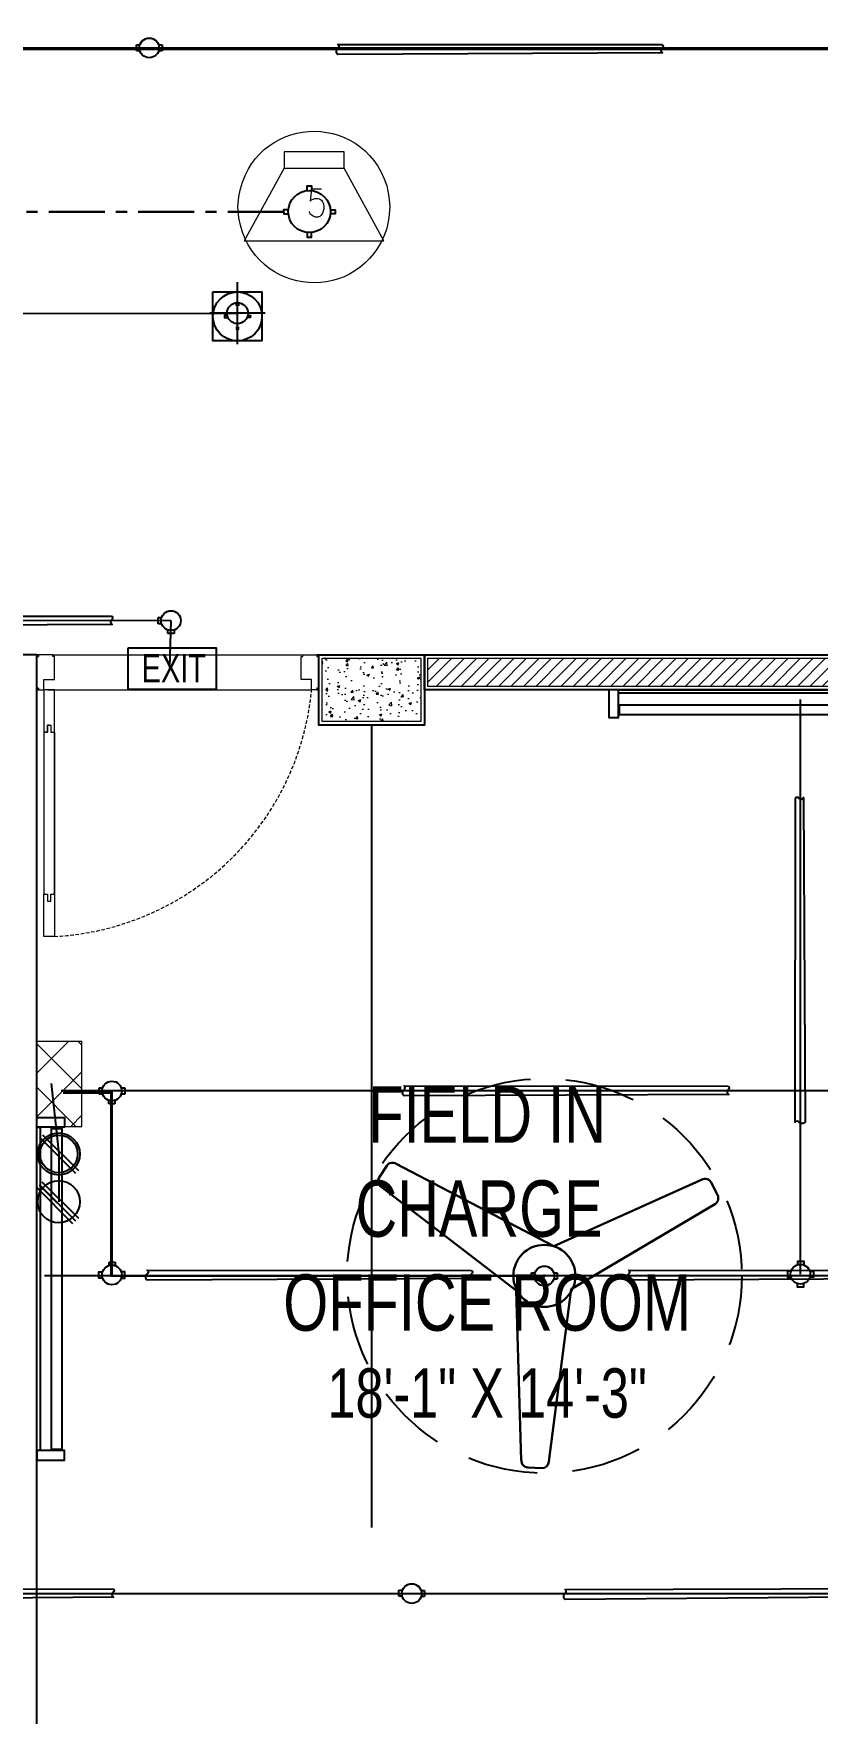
# Model space of a CAD drawing. Header units: inches. Extents: x 112 to 4169, y -2569 to 841.
# Drawn here: x 617.7 to 728.9, y 241.1 to 479.5 of the extents above; entities that cross this region are included whole.
import ezdxf

# ---------------------------------------------------------------- set-up
doc = ezdxf.new("R2010")
doc.units = ezdxf.units.IN
doc.header["$MEASUREMENT"] = 0
doc.linetypes.add('Bathroom _ King & Twin$0$CENTER', pattern=[50.8, 31.75, -6.35, 6.35, -6.35])
doc.linetypes.add('DASHED', pattern=[0.75, 0.5, -0.25])
doc.layers.get('Defpoints').update_dxf_attribs({"lineweight": 0})
for name, color, linetype in [('Cables', 7, 'Continuous'), ('Lights', 7, 'Continuous'), ('PVC Conduit and Circular Boxes', 7, 'Continuous'), ('Sockets', 7, 'Continuous'), ('wall 05', 253, 'Continuous')]:
    doc.layers.add(name, color=color, linetype=linetype)
for name, color, linetype, lineweight in [('COLUMN', 1, 'Continuous', 25), ('DOOR', 115, 'Continuous', 15), ('E-CF-Ceiling-Fan', 42, 'Continuous', 30), ('HACTH', 8, 'Continuous', 9), ('Plaster Line', 254, 'Continuous', 15), ('Switchboard', 30, 'Continuous', 13), ('Text', 252, 'Continuous', 15)]:
    doc.layers.add(name, color=color, linetype=linetype, lineweight=lineweight)
doc.styles.add('Swiss721', font='swisscl.ttf')

# ---------------------------------------------------------------- blocks, each defined once
blk = doc.blocks.new('C10X15')
at = {"layer": 'HACTH'}
h = blk.add_hatch(dxfattribs=at)
h.set_pattern_fill('AR-CONC', color=256, scale=0.5, style=0)
h.set_pattern_definition([(50, (0, 0), (3.58630091, -0.31376067), [0.375, -4.125]), (355, (0, 0), (-0.69375667, 3.76096067), [0.3, -3.3]), (100.4514, (0.299, -0.026), (2.89254691, 3.44719771), [0.31870095, -3.50571056]), (46.1842, (0, 1), (5.33620524, -0.82759507), [0.5625, -6.1875]), (96.6356, (0.4447, 0.931), (4.67331353, 4.87058935), [0.47805144, -5.258565]), (351.1842, (0, 1), (4.67330973, 4.870593), [0.45, -4.95]), (21, (0.5, 0.75), (2.98453526, -2.01309445), [0.375, -4.125]), (326, (0.5, 0.75), (1.21657666, 3.62575023), [0.3, -3.3]), (71.4514, (0.7487, 0.5822), (4.20111314, 1.61265248), [0.31870095, -3.50571056]), (37.5, (0, 0), (0.060799277, 1.66446927), [0, -3.26, 0, -3.35, 0, -3.3125]), (7.5, (0, 0), (1.315347687, 1.97205856), [0, -1.91, 0, -3.185, 0, -1.2625]), (327.5, (-1.115, 0), (2.66911218, -0.112774359), [0, -1.25, 0, -3.9, 0, -5.175]), (317.5, (-1.615, 0), (2.915930847, 0.50052491), [0, -1.625, 0, -2.59, 0, -3.675])])
h.paths.add_polyline_path([(88231.5, -6817.5), (88231.5, -6808.5), (88217.5, -6808.5), (88217.5, -6817.5)])
at = {"layer": 'COLUMN'}
blk.add_lwpolyline([(88217, -6808), (88232, -6808), (88232, -6818), (88217, -6818)], close=True, dxfattribs=at)
at = {"layer": 'Plaster Line'}
blk.add_lwpolyline([(88217.5, -6808.5), (88231.5, -6808.5), (88231.5, -6817.5), (88217.5, -6817.5)], close=True, dxfattribs=at)
blk = doc.blocks.new('A$C5AAA0143')
at = {"layer": 'Defpoints'}
for points in [[(-39.75, 5), (-40, 5), (-40, 4.75), (-39.75, 4.75)], [(0, 5), (-0.25, 5), (-0.25, 4.75), (0, 4.75)], [(-39.75, 0.25), (-40, 0.25), (-40, 0), (-39.75, 0)], [(0, 0.25), (-0.25, 0.25), (-0.25, 0), (0, 0)]]:
    blk.add_lwpolyline(points, close=True, dxfattribs=at)
at = {"layer": 'DOOR'}
for points in [[(-1.75, 10), (-2, 10), (-2, 11), (-2.5, 11), (-2.5, 5), (-1, 5), (-1, 11), (-1.5, 11), (-1.5, 10), (-1.75, 10), (-1.5, 10), (-1.5, 11), (-1, 11), (-1, 33.99), (-1.5, 33.99), (-1.5, 34.99), (-2, 34.99), (-2, 33.99), (-2.5, 33.99), (-2.5, 11), (-2.5, 39.99), (-1, 39.99), (-1, 33.99)], [(-39, 5), (-39, 3.5), (-37.5, 3.5), (-37.5, 0.25), (-37.75, 0.25), (-37.75, 0), (-39.75, 0), (-39.75, 0.25), (-40, 0.25), (-40, 4.75), (-39.75, 4.75), (-39.75, 5), (-39, 5)], [(-1, 5), (-1, 3.5), (-2.5, 3.5), (-2.5, 0.25), (-2.25, 0.25), (-2.25, 0), (-0.25, 0), (-0.25, 0.25), (0, 0.25), (0, 4.75), (-0.25, 4.75), (-0.25, 5), (-1, 5)]]:
    blk.add_lwpolyline(points, dxfattribs=at)
at = {"layer": 'DOOR', "linetype": 'DASHED', "lineweight": 0}
blk.add_arc((-0.49, 1.36), 38.68, 92.9729, 174.603, dxfattribs=at)
at = {"layer": 'HACTH', "lineweight": 0, "ltscale": 10}
for p, q in [((-1.5, 5), (-39, 5)), ((-2.25, 0), (-37.75, 0))]:
    blk.add_line(p, q, dxfattribs=at)
blk = doc.blocks.new('CF')
for p, q in [((-23.84, 14.22), (-22.76, 15.89)), ((1.35, 4.29), (-21.39, 16.19)), ((-4.07, -2.11), (-23.55, 12.84)), ((1.35, 4.29), (22.9, 13.97)), ((24.1, 13.48), (25.01, 11.71)), ((3.87, -1.9), (24.71, 10.43)), ((-4.07, -2.11), (-3.33, -26.62)), ((3.87, -1.9), (0.65, -26.82)), ((-0.39, -27.76), (-2.38, -27.66))]:
    blk.add_line(p, q)
for radius in [4.48, 0.0888]:
    blk.add_circle((0, 0), radius)
for centre, radius, start, end in [((-21.93, 15.35), 0.996, 57.1351, 147.1351), ((-23.01, 13.68), 0.996, 147.1351, 237.1351), ((23.21, 13.03), 0.996, 27.1351, 117.1351), ((24.09, 11.25), 1.03, 299.2548, 26.4357), ((-2.33, -26.67), 0.996, 177.1351, 267.1351), ((-0.34, -26.77), 0.996, 267.1351, 357.1351)]:
    blk.add_arc(centre, radius, start, end)
blk = doc.blocks.new('A$C63C712C3')
at = {"ltscale": 2}
for p, q in [((39.8, 42), (33.8, 42)), ((39.8, 15.9), (33.8, 15.9)), ((1230.6, 42), (1236.6, 42)), ((1230.6, 15.9), (1236.6, 15.9))]:
    blk.add_line(p, q, dxfattribs=at)
for points in [[(35.5, 102.6), (0, 102.6), (0, 0), (35.5, 0)], [(35.5, 102.6), (1235.5, 102.6), (1235.5, 90.2), (35.5, 90.2)], [(1235.5, 102.6), (1270.9, 102.6), (1270.9, 0), (1235.5, 0)], [(39.8, 47.6), (1230.6, 47.6), (1230.6, 10.1), (39.8, 10.1)]]:
    blk.add_lwpolyline(points, close=True, dxfattribs=at)

msp = doc.modelspace()

# ---------------------------------------------------------------- hatches: boundary and pattern name
at = {"layer": 'HACTH'}
h = msp.add_hatch(dxfattribs=at)
h.set_pattern_fill('ANSI31', color=256, scale=10, style=0)
h.set_pattern_definition([(45, (-121864.7342, -171118.0411), (-0.8838834765, 0.8838834765), [])])
h.paths.add_polyline_path([(834.62, 487.87), (834.62, 475.86), (838.62, 475.86), (838.62, 510.86), (834.62, 510.86), (834.62, 491.87), (756.62, 491.87), (756.62, 487.87), (769.62, 487.87), (769.62, 390.86), (673.62, 390.86), (673.62, 386.86), (773.62, 386.86), (773.62, 487.87)])
at = {"layer": 'Switchboard'}
h = msp.add_hatch(dxfattribs=at)
h.set_pattern_fill('ANSI37', color=256, scale=35, angle=90)
h.set_pattern_definition([(135, (1059.502, 61.8215), (-3.093592, -3.093592), []), (225, (1059.502, 61.8215), (3.093592, -3.093592), [])])
h.paths.add_polyline_path([(618.12, 324.42), (624.52, 324.42), (624.52, 336.48), (618.12, 336.48)])

# ---------------------------------------------------------------- linework, layer by layer
msp.add_line((665.62, 381.36), (665.62, 267.51))
at = {"color": 1}
msp.add_line((621.23, 320.5), (621.23, 313.73), dxfattribs=at)
at = {"lineweight": 15}
for points in [[(653.2, 462.7), (653.2, 460.42), (647.56, 450.1), (667.36, 450.1)], [(661.72, 462.7), (653.2, 462.7)], [(653.2, 460.42), (661.72, 460.42), (661.72, 462.7)], [(667.36, 450.1), (661.72, 460.42)]]:
    msp.add_lwpolyline(points, dxfattribs=at)
for points in [[(656.5, 457.21), (656.5, 457.89), (657.1, 457.89), (657.1, 457.21)], [(653.83, 454.51), (653.15, 454.5), (653.16, 453.91), (653.83, 453.92)], [(659.77, 454.51), (660.45, 454.5), (660.45, 453.91), (659.77, 453.92)], [(656.5, 451.27), (656.5, 450.6), (657.1, 450.6), (657.1, 451.27)], [(646.44, 440.85), (646.44, 441.19), (646.74, 441.19), (646.74, 440.85)], [(645.11, 439.5), (644.77, 439.5), (644.77, 439.2), (645.11, 439.21)], [(648.08, 439.5), (648.42, 439.5), (648.41, 439.2), (648.08, 439.21)], [(646.44, 437.88), (646.44, 437.54), (646.74, 437.54), (646.74, 437.88)]]:
    msp.add_lwpolyline(points)
at = {"color": 4}
msp.add_lwpolyline([(631.1, 392.33), (643.57, 392.33), (643.57, 386.42), (631.1, 386.42)], close=True, dxfattribs=at)
for centre, radius in [((656.8, 454.24), 2.99), ((646.59, 439.82), 1.49)]:
    msp.add_circle(centre, radius)
at = {"linetype": 'DASHED', "ltscale": 20}
msp.add_circle((690.15, 303.2), 28, dxfattribs=at)
at = {"lineweight": 15}
for points, knots in [([(668.2, 454.9), (668.2, 454.9), (668.08, 456.4), (668.08, 456.4), (668.08, 456.4), (667.78, 457.9), (667.78, 457.9), (664.25, 468.95), (648.74, 467.89), (646.78, 456.4), (646.78, 456.4), (646.66, 454.9), (646.66, 454.9), (646.66, 454.9), (646.78, 453.34), (646.78, 453.34), (648.83, 441.87), (664.17, 440.84), (667.78, 451.84), (667.78, 451.84), (668.08, 453.34), (668.08, 453.34), (668.08, 453.34), (668.2, 454.9), (668.2, 454.9)], [0, 0, 0, 0, 1, 1, 1, 2, 2, 2, 3, 3, 3, 4, 4, 4, 5, 5, 5, 6, 6, 6, 7, 7, 7, 8, 8, 8, 8]), ([(658.54, 457.42), (658.54, 457.42), (657.1, 457.42), (657.1, 457.42), (657.1, 457.42), (656.92, 455.74), (656.92, 455.74), (656.92, 455.74), (657.1, 455.92), (657.1, 455.92), (659.75, 457.2), (659.15, 451.91), (656.92, 453.88), (656.92, 453.88), (656.8, 454.24), (656.8, 454.24)], [0, 0, 0, 0, 1, 1, 1, 2, 2, 2, 3, 3, 3, 4, 4, 4, 5, 5, 5, 5])]:
    msp.add_open_spline(points, degree=3, knots=knots, dxfattribs=at)
at = {"layer": 'Cables', "color": 1}
for p, q in [((367.75, 477.31), (759.04, 477.31)), ((620.14, 330.5), (621.23, 320.5)), ((842.52, 329.44), (621.57, 329.44))]:
    msp.add_line(p, q, dxfattribs=at)
at = {"layer": 'Cables', "color": 142}
msp.add_line((368.2, 477.47), (759.18, 477.47), dxfattribs=at)
at = {"layer": 'Cables', "color": 136, "linetype": 'Bathroom _ King & Twin$0$CENTER', "lineweight": 30, "ltscale": 0.25}
msp.add_line((653.15, 454.21), (483.98, 454.21), dxfattribs=at)
at = {"layer": 'Cables', "color": 3}
for p, q in [((405.75, 439.4), (646.59, 439.82)), ((726.49, 303.44), (726.49, 384.98)), ((628.75, 329.34), (621.86, 329.34)), ((628.68, 329.22), (621.86, 329.22)), ((628.6, 329.12), (621.86, 329.12)), ((628.6, 329.12), (628.62, 303.22)), ((628.68, 329.22), (628.7, 303.28)), ((628.75, 329.34), (628.77, 303.33)), ((628.62, 303.22), (619.2, 303.22)), ((628.62, 303.22), (690.15, 303.19)), ((628.7, 303.28), (829.57, 303.24))]:
    msp.add_line(p, q, dxfattribs=at)
at = {"layer": 'Cables', "color": 6}
for p, q in [((566.09, 396.35), (637.16, 396.19)), ((637.16, 396.19), (636.94, 389.49)), ((361.99, 258.12), (824.61, 258.12))]:
    msp.add_line(p, q, dxfattribs=at)
at = {"layer": 'Lights', "color": 40}
for p, q in [((646.6, 435.43), (646.59, 444.2)), ((650.53, 439.82), (642.65, 439.81))]:
    msp.add_line(p, q, dxfattribs=at)
at = {"layer": 'Lights'}
msp.add_lwpolyline([(643.12, 442.84), (650.07, 442.84), (650.07, 435.89), (643.12, 435.89)], close=True, dxfattribs=at)
msp.add_circle((646.59, 439.37), 3.48, dxfattribs=at)
at = {"layer": 'Plaster Line'}
msp.add_lwpolyline([(834.62, 487.87), (773.62, 487.87), (773.62, 386.86), (673.62, 386.86), (673.62, 390.86), (769.62, 390.86), (769.62, 487.87), (756.62, 487.87), (756.62, 491.87), (834.62, 491.87), (834.62, 510.86), (838.62, 510.86), (838.62, 475.86), (834.62, 475.86), (834.62, 487.87)], close=True, dxfattribs=at)
at = {"layer": 'PVC Conduit and Circular Boxes'}
for p, q in [((632.26, 477.04), (632.26, 477.91)), ((632.26, 477.91), (632.75, 477.91)), ((632.75, 477.04), (632.26, 477.04)), ((635.41, 477.91), (635.91, 477.91)), ((635.91, 477.04), (635.41, 477.04)), ((635.91, 477.91), (635.91, 477.04)), ((635.33, 395.75), (635.33, 396.63)), ((635.33, 396.63), (635.83, 396.63)), ((635.83, 395.75), (635.33, 395.75)), ((636.72, 394.37), (636.72, 394.86)), ((637.59, 394.37), (636.72, 394.37)), ((637.59, 394.86), (637.59, 394.37)), ((626.95, 329), (626.95, 329.87)), ((626.95, 329.87), (627.44, 329.87)), ((627.44, 329), (626.95, 329)), ((630.1, 329.87), (630.6, 329.87)), ((630.6, 329), (630.1, 329)), ((630.6, 329.87), (630.6, 329)), ((628.33, 327.61), (628.33, 328.11)), ((629.21, 327.61), (628.33, 327.61)), ((629.21, 328.11), (629.21, 327.61)), ((628.37, 304.67), (628.37, 305.17)), ((628.37, 305.17), (629.25, 305.17)), ((629.25, 305.17), (629.25, 304.64)), ((688.33, 302.75), (688.33, 303.62)), ((688.33, 303.62), (688.82, 303.62)), ((688.82, 302.75), (688.33, 302.75)), ((691.98, 302.75), (691.48, 302.75)), ((691.49, 303.62), (691.98, 303.62)), ((691.98, 303.62), (691.98, 302.75)), ((669.49, 258.6), (670.01, 258.61)), ((669.49, 257.73), (669.49, 258.6)), ((669.98, 257.73), (669.49, 257.73)), ((672.66, 258.56), (673.15, 258.56)), ((673.15, 257.69), (672.66, 257.69)), ((673.15, 258.56), (673.15, 257.69))]:
    msp.add_line(p, q, dxfattribs=at)
for points in [[(706.85, 477.93, -0.56347), (706.85, 477.43, 0.571886), (706.93, 476.76), (660.85, 476.53, -0.456322), (660.85, 477.43, 0.605884), (660.85, 477.95)], [(628.74, 396.82, -0.56347), (628.74, 396.32, 0.571886), (628.81, 395.65), (582.74, 395.42, -0.456322), (582.74, 396.32, 0.605884), (582.74, 396.84)], [(725.77, 371.02, -0.56347), (726.27, 371.02, 0.571886), (726.94, 371.09), (727.17, 325.02, -0.456322), (726.27, 325.02, 0.605884), (725.75, 325.02)], [(716.23, 330.14, -0.56347), (716.23, 329.63, 0.571886), (716.31, 328.96), (670.23, 328.74, -0.456322), (670.23, 329.63, 0.605884), (670.23, 330.16)], [(679.79, 303.99, -0.56347), (679.79, 303.49, 0.571886), (679.86, 302.82), (633.79, 302.59, -0.456322), (633.79, 303.49, 0.605884), (633.79, 304.01)], [(748.13, 303.99, -0.56347), (748.13, 303.49, 0.571886), (748.2, 302.82), (702.13, 302.59, -0.456322), (702.13, 303.49, 0.605884), (702.13, 304.01)], [(628.94, 258.79, -0.56347), (628.94, 258.29, 0.571886), (629.01, 257.62), (582.94, 257.23, -0.456322), (582.94, 258.13, 0.605884), (582.94, 258.65)], [(739.1, 258.83, -0.56347), (739.11, 258.32, 0.571886), (739.18, 257.66), (693.11, 257.27, -0.456322), (693.11, 258.17, 0.605884), (693.1, 258.69)]]:
    msp.add_lwpolyline(points, format="xyb", close=True, dxfattribs=at)
for points in [[(726.1, 304.78), (726.1, 305.28), (726.97, 305.28), (726.98, 304.76)], [(627.44, 302.89), (626.94, 302.89), (626.94, 303.76), (627.44, 303.76)], [(630.1, 302.89), (630.6, 302.89), (630.6, 303.76), (630.1, 303.76)], [(725.15, 303.86), (724.66, 303.85), (724.67, 302.97), (725.17, 302.98)], [(727.83, 303.88), (728.32, 303.88), (728.32, 303), (727.83, 303)], [(726.93, 302.11), (726.93, 301.62), (726.06, 301.62), (726.06, 302.11)]]:
    msp.add_lwpolyline(points, dxfattribs=at)
for centre in [(634.08, 477.47), (637.16, 396.19), (628.77, 329.44), (628.77, 303.33), (690.15, 303.19), (726.49, 303.44), (671.32, 258.12)]:
    msp.add_circle(centre, 1.4, dxfattribs=at)
at = {"layer": 'Sockets', "color": 3}
for p, q in [((618.51, 322.88), (623.61, 317.77)), ((618.93, 323.24), (624.03, 318.14))]:
    msp.add_line(p, q, dxfattribs=at)
at = {"layer": 'Sockets', "color": 5}
for p, q in [((618.1, 315.73), (623.2, 310.63)), ((623.6, 311.01), (618.5, 316.11)), ((618.51, 316.1), (623.61, 311)), ((623.97, 311.42), (618.87, 316.52)), ((618.93, 316.47), (624.03, 311.37))]:
    msp.add_line(p, q, dxfattribs=at)
at = {"layer": 'Sockets', "color": 3}
for radius in [2.99, 2.67]:
    msp.add_circle((621.23, 320.5), radius, dxfattribs=at)
at = {"layer": 'Sockets', "color": 5}
msp.add_circle((621.23, 313.73), 2.99, dxfattribs=at)
msp.add_circle((621.23, 313.73), 2.99, dxfattribs=at)
at = {"layer": 'Switchboard'}
msp.add_lwpolyline([(624.52, 324.42), (624.52, 336.48), (618.12, 336.48), (618.12, 324.42)], close=True, dxfattribs=at)
at = {"layer": 'wall 05'}
msp.add_lwpolyline([(834.12, 487.37), (774.12, 487.37), (774.12, 386.36), (673.12, 386.36), (673.12, 391.36), (769.12, 391.36), (769.12, 487.37), (756.12, 487.37), (756.12, 492.37), (834.12, 492.37)], dxfattribs=at)
msp.add_lwpolyline([(618.12, 391.36), (598.12, 391.36), (598.12, 386.36), (613.12, 386.36), (613.12, 216.36), (591.12, 216.36), (591.12, 211.36), (658.12, 211.36), (658.12, 216.36), (618.12, 216.36)], close=True, dxfattribs=at)

# ---------------------------------------------------------------- block references
at = {"layer": 'E-CF-Ceiling-Fan', "lineweight": 0, "xscale": 0.9826591356573481, "yscale": 0.9826591356573481, "zscale": 0.9826591356486393}
msp.add_blockref('CF', (690.15, 303.2), dxfattribs=at)
at = {"layer": 'HACTH', "rotation": 180}
msp.add_blockref('A$C5AAA0143', (618.12, 391.36), dxfattribs=at)
msp.add_blockref('A$C5AAA0143', (618.12, 391.36), dxfattribs=at)
at = {"layer": 'HACTH'}
msp.add_blockref('C10X15', (-87558.88, 7199.36), dxfattribs=at)
at = {"layer": 'Lights', "lineweight": 0, "xscale": 0.03825769670308159, "yscale": 0.03825769671356965, "zscale": 0.03825769671681735}
msp.add_blockref('A$C63C712C3', (699.31, 382.44), dxfattribs=at)
at = {"layer": 'Lights', "lineweight": 0, "xscale": 0.03825769670308159, "yscale": 0.03825769671356965, "zscale": 0.03825769671681735, "rotation": 90}
msp.add_blockref('A$C63C712C3', (622.04, 277.05), dxfattribs=at)

# ---------------------------------------------------------------- texts
at = {"layer": 'Text', "color": 4, "insert": (637.56, 391.44), "char_height": 4, "width": 31.3151, "attachment_point": 2, "style": 'Swiss721'}
msp.add_mtext('EXIT ', dxfattribs=at)
at = {"layer": 'Text', "insert": (682.02, 330.09), "char_height": 8, "width": 62.1303, "attachment_point": 2, "style": 'Swiss721'}
msp.add_mtext('FIELD IN CHARGE  OFFICE ROOM {\\H0.875x;18\'-1" X 14\'-3"}', dxfattribs=at)

doc.saveas('drawing.dxf')
